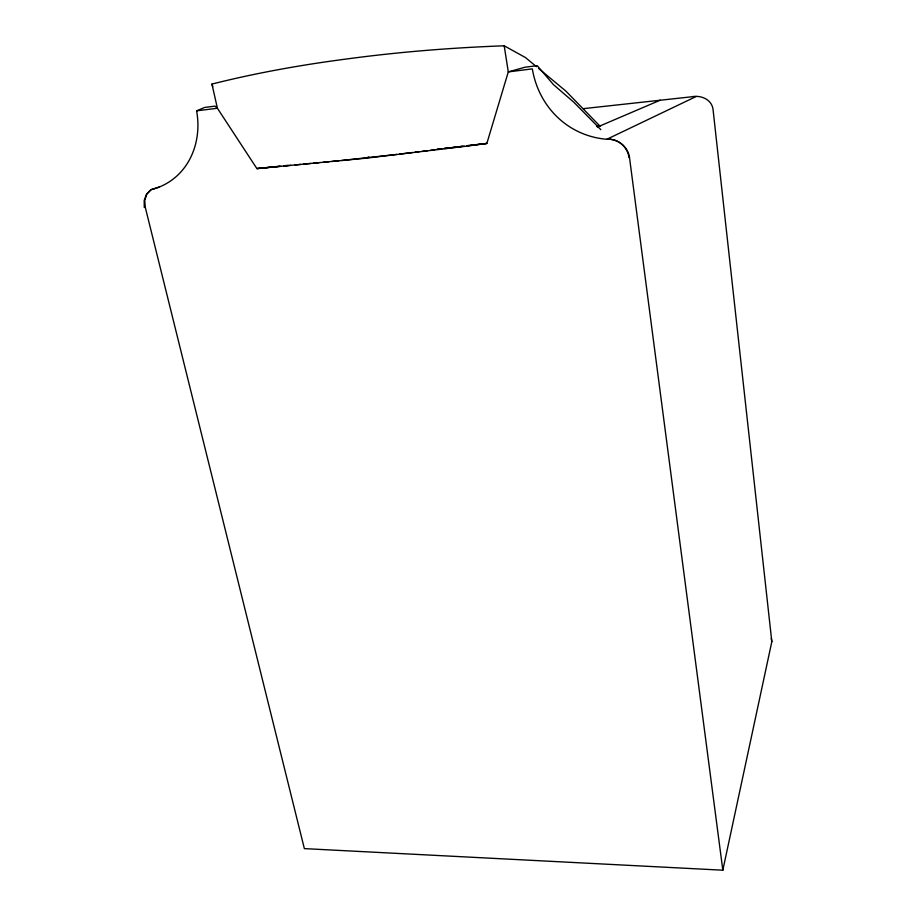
<?xml version="1.0" encoding="UTF-8"?>
<svg xmlns="http://www.w3.org/2000/svg" width="916" height="916" viewBox="0 0 916 916"><rect width="100%" height="100%" fill="white"/><g stroke="black" fill="none" stroke-linecap="round" stroke-linejoin="round"><path stroke-width="1.37" d="M159.682 186.898L151.083 189.669L146.823 194.1L144.774 200.249L145.243 207.176L304.364 848.617L722.827 870.2L771.822 641.692L713.129 110.229C712.293 99.34 700.683 94.726 691.122 96.856L583.16 108.672M696.171 96.512L606.839 139.278C617.727 138.396 627.792 146.526 629.464 157.289L629.017 157.529C627.655 146.755 617.75 138.362 606.839 139.278C567.989 136.083 538.654 106.897 532.333 68.883L508.288 71.895L486.854 143.423L466.404 146.182L365.839 158.193L256.892 168.59L217.401 108.248L215.134 106.119L204.715 107.424L196.596 110.847C202.917 145.117 186.429 180.83 151.014 189.692L146.537 194.181L144.178 200.421L144.27 207.463L145.243 207.176M597.415 127.049L660.196 100.199M366.869 157.758L368.908 156.899M196.596 110.847L217.401 108.248L211.951 84.077A565.103 176.193 0.4 0 1 346.683 58.979A565.836 176.57 0.3 0 1 504.201 45.8L525.532 57.605L536.478 66.696M396.8 154.415L341.794 160.495M399.616 154.071L412.28 152.525M415.085 152.182L419.31 151.667M422.127 151.323L427.749 150.636M430.566 150.293L434.791 149.777M437.608 149.434L441.821 148.919M444.638 148.575L464.332 146.171M467.149 145.827L486.854 143.423L466.954 145.69M600.003 126.156L597.186 126.488L600.003 126.156L565.996 91.211L538.665 68.505M437.115 149.102L439.955 148.781M444.214 148.289L447.065 147.968M452.744 147.316L455.584 146.995M459.855 146.503L462.695 146.182M271.079 167.113L256.892 168.59L280.949 166.3M273.907 166.815L279.586 166.22M283.834 165.785L288.093 165.338M283.777 166.025L290.853 165.349M295.101 164.949L300.757 164.411M303.585 164.136L310.661 163.46M313.49 163.197L319.157 162.647M323.394 162.246L329.062 161.708M331.89 161.434L338.966 160.758M600.862 129.694L573.828 102.226L553.47 84.65L537.223 65.666L525.131 67.189L508.288 71.895L504.201 45.8M211.951 84.077L212.775 86.688M771.318 638.349L771.822 641.692M629.464 157.289L722.827 870.2"/></g></svg>
